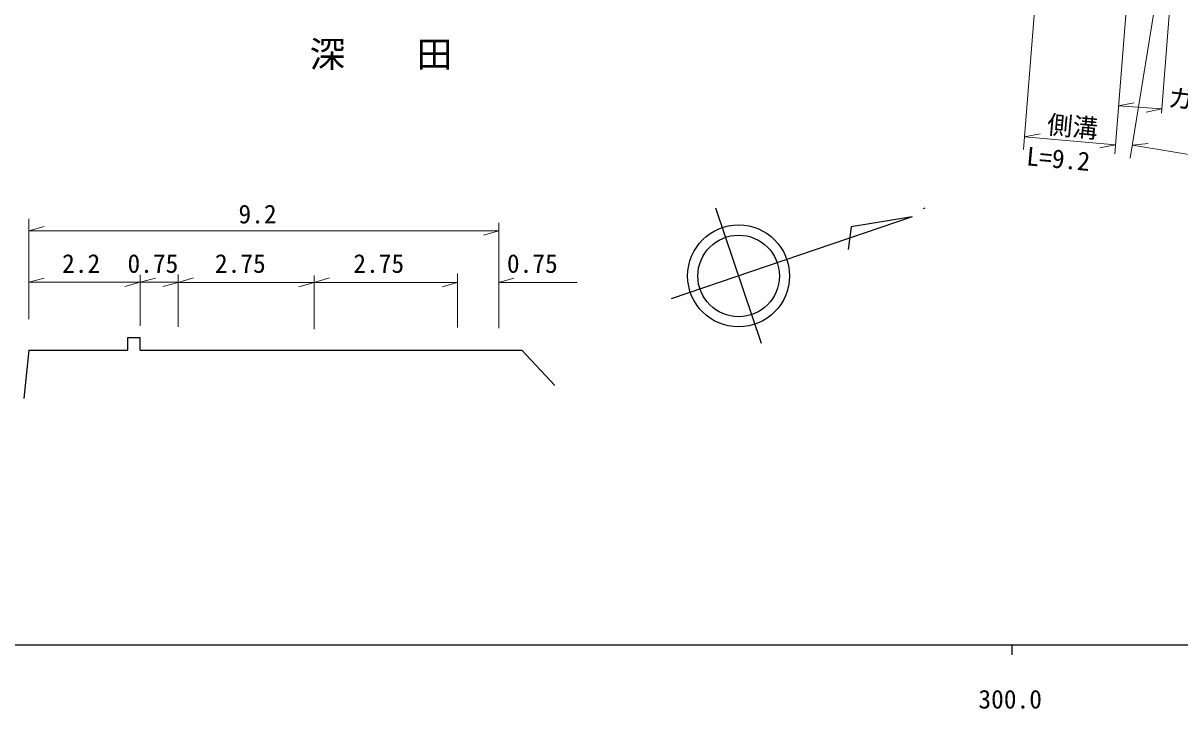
# Model space of a CAD drawing. Units: millimetres, scale not verified. Extents: x 40000 to 680000, y 20000 to 380000.
# Drawn here: x 270994 to 384495, y 198715 to 265944 of the extents above; entities that cross this region are included whole.
import ezdxf
from ezdxf.enums import TextEntityAlignment as Align

# ---------------------------------------------------------------- set-up
doc = ezdxf.new("R2010")
doc.units = ezdxf.units.MM
doc.header["$LTSCALE"] = 1000
for name, color, linetype, lineweight in [('M-BGD', 7, 'Continuous', 25), ('M-BMK-SRVR', 3, 'Continuous', 25), ('M-STR-HTXT', 7, 'Continuous', 13), ('M-TTL-BAND', 7, 'Continuous', 25)]:
    doc.layers.add(name, color=color, linetype=linetype, lineweight=lineweight)
doc.styles.add('ＭＳ ゴシック', font='')
doc.styles.get('ＭＳ ゴシック').set_extended_font_data('MS Gothic')

msp = doc.modelspace()

# ---------------------------------------------------------------- linework, layer by layer
at = {"layer": 'M-BGD'}
for p, q in [((281283, 233871), (281283, 235108)), ((281283, 235108), (282481, 235108)), ((282481, 233871), (282481, 235108)), ((271555, 233871), (271061, 229148)), ((271555, 233871), (281283, 233871)), ((282481, 233871), (319915, 233871)), ((319915, 233871), (323157, 230417))]:
    msp.add_line(p, q, dxfattribs=at)
at = {"layer": 'M-BMK-SRVR'}
for p, q in [((343446, 234533), (338947, 247790)), ((359334, 247777), (359497, 247833)), ((358242, 246946), (334568, 238912)), ((358242, 246946), (352239, 245965)), ((352239, 245965), (351935, 243749))]:
    msp.add_line(p, q, dxfattribs=at)
for radius in [5000, 4000]:
    msp.add_circle((341197, 241161), radius, dxfattribs=at)
at = {"layer": 'M-STR-HTXT'}
for p, q in [((387003, 298078), (379626, 252695)), ((369146, 253545), (371175, 279135)), ((378116, 253136), (380153, 278827)), ((382678, 257104), (384376, 278523)), ((378488, 257823), (380011, 258148)), ((378488, 257823), (382714, 257556)), ((382714, 257556), (381191, 257232)), ((369245, 254793), (370776, 255080)), ((369245, 254793), (378185, 254007)), ((378185, 254007), (376654, 253720)), ((379834, 253972), (381382, 254145)), ((379834, 253972), (517848, 231416)), ((271555, 236928), (271555, 246771)), ((317655, 236023), (317655, 246373)), ((271555, 245577), (273053, 246003)), ((271555, 245577), (317655, 245577)), ((317655, 245577), (316157, 245150)), ((271555, 240534), (273055, 240954)), ((282481, 236256), (282481, 241283)), ((282481, 240534), (283982, 240953)), ((286207, 236155), (286207, 241305)), ((286207, 240531), (287705, 240960)), ((299543, 235956), (299543, 241216)), ((299543, 240531), (301040, 240962)), ((313608, 236089), (313608, 241393)), ((317655, 240531), (319155, 240951)), ((271555, 240534), (282481, 240534)), ((282481, 240534), (280981, 240114)), ((282481, 240534), (286207, 240534)), ((286207, 240531), (284707, 240112)), ((286207, 240531), (299543, 240531)), ((299543, 240531), (298045, 240103)), ((299543, 240531), (313608, 240531)), ((313608, 240531), (312111, 240100)), ((317655, 240531), (325341, 240531))]:
    msp.add_line(p, q, dxfattribs=at)
at = {"layer": 'M-TTL-BAND'}
for p, q in [((40000, 205000), (579000, 205000)), ((368000, 205000), (368000, 204000))]:
    msp.add_line(p, q, dxfattribs=at)

# ---------------------------------------------------------------- texts
at = {"layer": 'M-BGD', "style": 'ＭＳ ゴシック'}
msp.add_text('深\u3000\u3000田', height=2566, dxfattribs=at).set_placement((299104, 260849), align=Align.BOTTOM_LEFT)
at = {"layer": 'M-STR-HTXT', "style": 'ＭＳ ゴシック'}
for s, rotation, p in [('ガードパイプ', 353.4, (383228, 257250)), ('側溝', 354.7, (371346, 254585)), ('L=9.2', 354.8, (369332, 251466))]:
    msp.add_text(s, height=1833, rotation=rotation, dxfattribs=at).set_placement(p, align=Align.BOTTOM_LEFT)
for s, p in [('9.2', (292126, 245761)), ('2.2', (274817, 240912)), ('0.75', (281233, 240912)), ('2.75', (289813, 240912)), ('2.75', (303392, 240912)), ('0.75', (318463, 240912))]:
    msp.add_text(s, height=1833, dxfattribs=at).set_placement(p, align=Align.BOTTOM_LEFT)
at = {"layer": 'M-TTL-BAND', "style": 'ＭＳ ゴシック'}
msp.add_text('300.0', height=1833, dxfattribs=at).set_placement((367844, 198195), align=Align.BOTTOM_CENTER)

doc.saveas('drawing.dxf')
